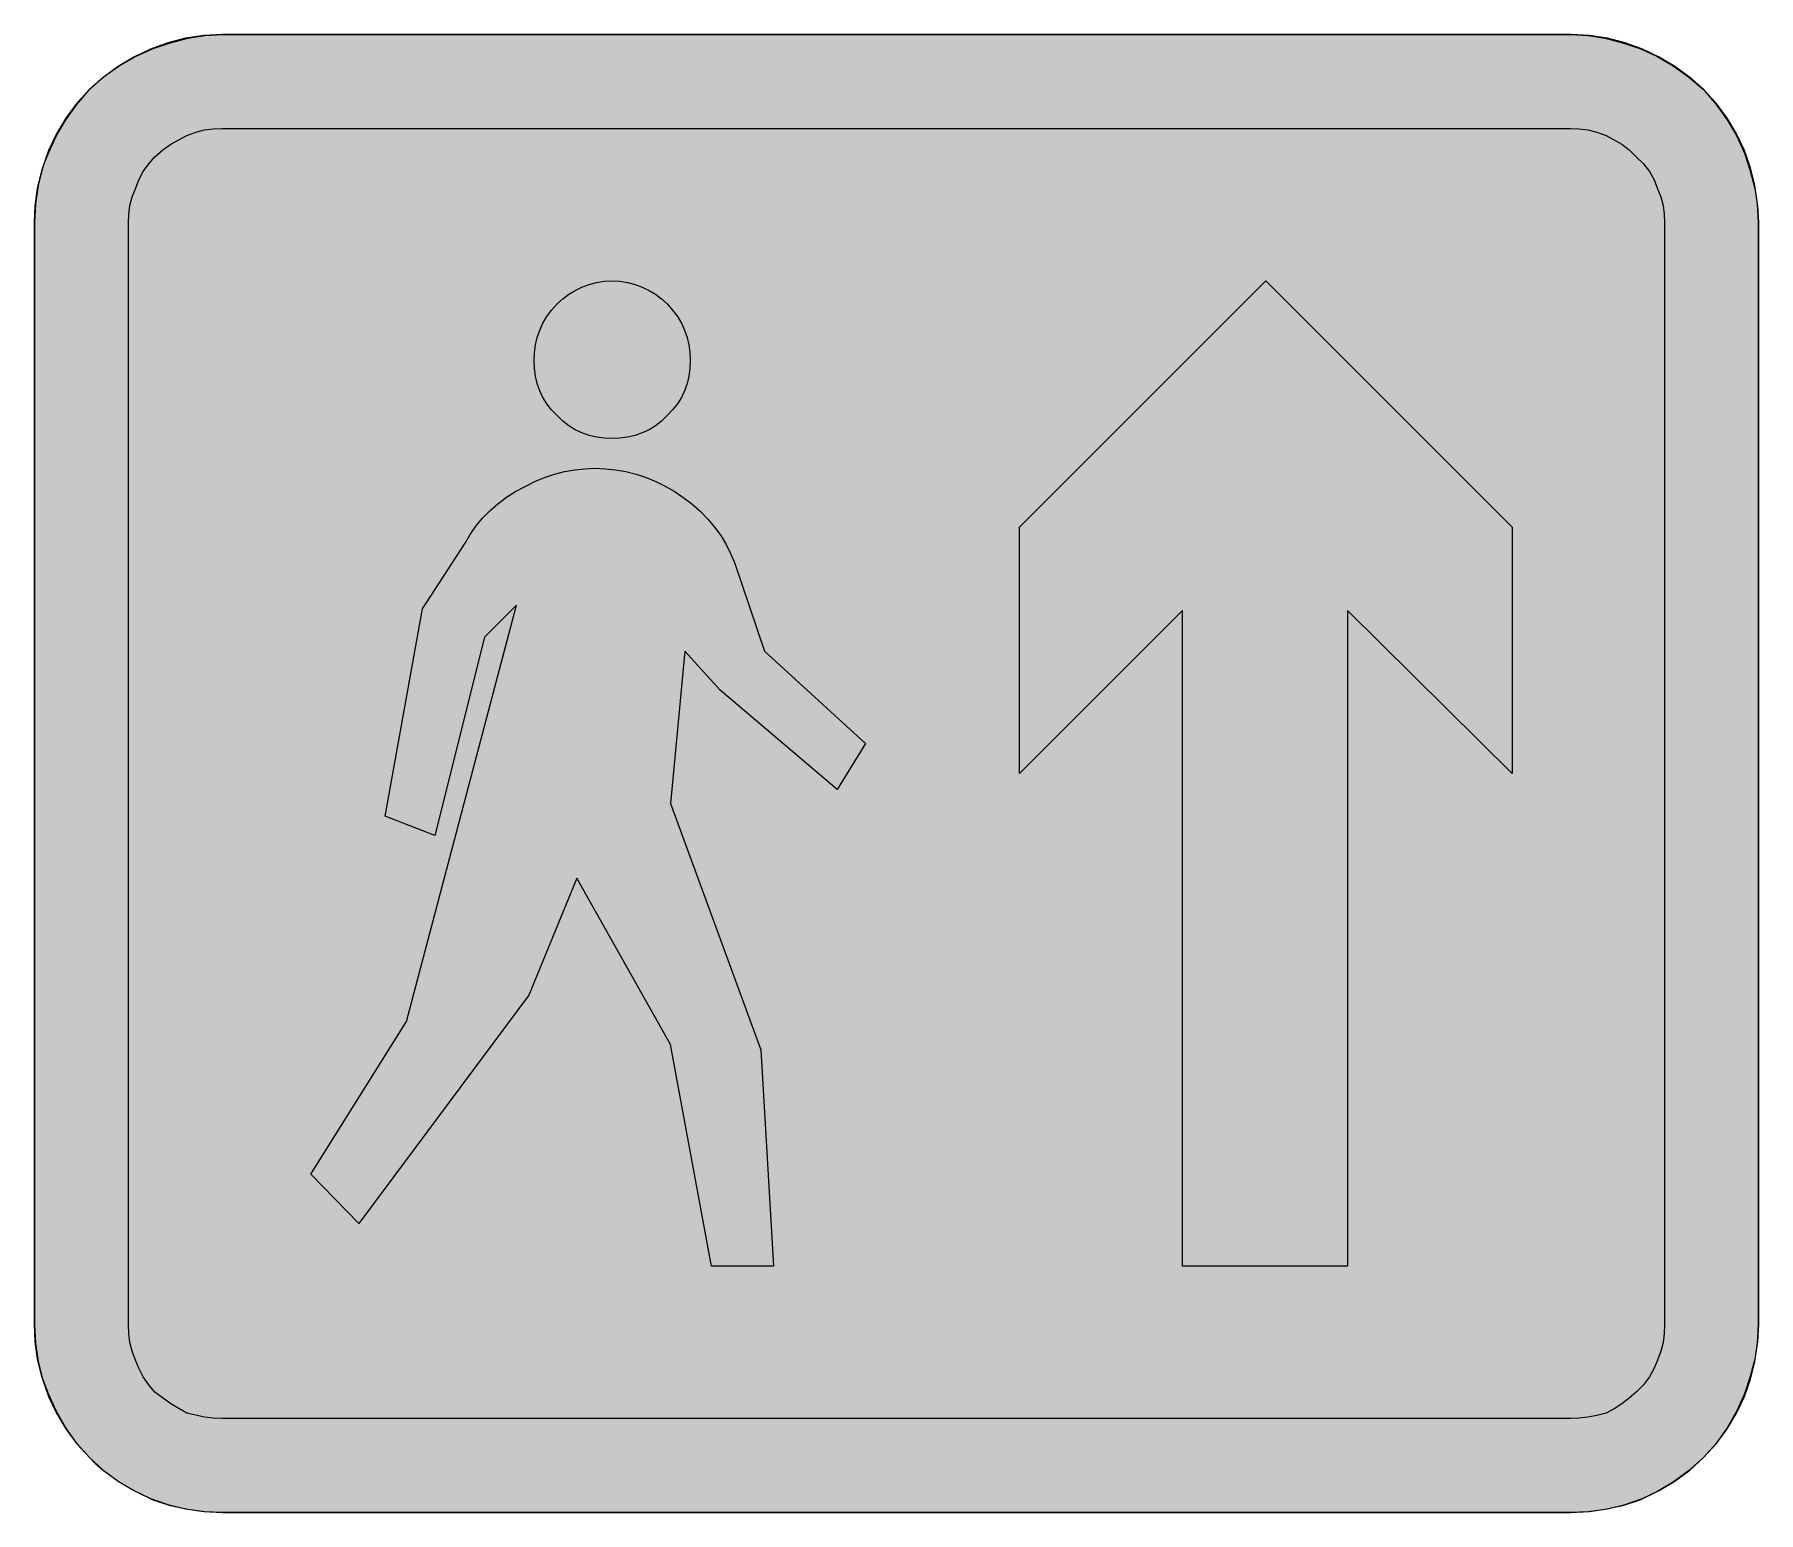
# Model space of a CAD drawing. Header units: metres. Extents: x 139 to 431, y 12 to 262.
import ezdxf

# ---------------------------------------------------------------- set-up
doc = ezdxf.new("R2010")
doc.units = ezdxf.units.M
for name, color, linetype, true_color in [('FILL_BLUE_0000FF', 7, 'Continuous', 0x0000ff), ('FILL_WHITE_FFFFFF', 7, 'Continuous', 0xffffff), ('STROKE_BLUE_0000FF', 7, 'Continuous', 0x0000ff)]:
    doc.layers.add(name, color=color, linetype=linetype, true_color=true_color)

msp = doc.modelspace()

# ---------------------------------------------------------------- hatches: boundary and pattern name
at = {"layer": 'FILL_BLUE_0000FF', "true_color": 0x0000ff}
h = msp.add_hatch(color=7, dxfattribs=at)
h.dxf.hatch_style = 1
h.paths.add_polyline_path([(400.25, 246.06), (401.74, 245.86), (403.28, 245.49), (404.85, 244.92), (407.51, 243.46), (408.77, 242.52), (409.95, 241.32), (411.19, 240.14), (412.2, 238.85), (412.99, 237.44), (413.55, 235.92), (414.12, 234.52), (414.49, 233.07), (414.69, 231.62), (414.75, 230.22), (414.75, 43.62), (414.69, 42.09), (414.49, 40.62), (414.12, 39.15), (413.55, 37.62), (412.99, 36.23), (412.2, 34.81), (411.19, 33.44), (409.95, 32.22), (408.77, 31.15), (407.51, 30.2), (406.2, 29.35), (404.85, 28.62), (403.28, 28.23), (401.74, 27.95), (400.25, 27.78), (398.85, 27.72), (170.55, 27.72), (169.02, 27.78), (167.55, 27.95), (164.55, 28.62), (161.85, 30.2), (159.15, 32.22), (158.09, 33.44), (157.16, 34.81), (156.41, 36.23), (155.85, 37.62), (155.28, 39.15), (154.91, 40.62), (154.71, 42.09), (154.65, 43.62), (154.65, 230.22), (154.71, 231.62), (154.91, 233.07), (155.28, 234.52), (155.85, 235.92), (156.41, 237.44), (157.16, 238.85), (158.09, 240.14), (159.15, 241.32), (160.5, 242.52), (161.85, 243.46), (164.55, 244.92), (166.08, 245.49), (167.55, 245.86), (169.02, 246.06), (170.55, 246.12), (398.85, 246.12), (400.25, 246.06)])
at = {"layer": 'FILL_WHITE_FFFFFF', "true_color": 0xffffff}
h = msp.add_hatch(color=7, dxfattribs=at)
h.dxf.hatch_style = 1
h.paths.add_polyline_path([(401.78, 261.86), (404.7, 261.38), (407.62, 260.63), (410.55, 259.62), (413.42, 258.33), (416.18, 256.73), (418.82, 254.85), (421.35, 252.72), (423.48, 250.19), (425.36, 247.55), (426.96, 244.79), (428.25, 241.92), (429.26, 238.95), (430.01, 235.96), (430.49, 233.02), (430.65, 230.22), (430.65, 43.62), (430.49, 40.7), (430.01, 37.77), (429.26, 34.85), (428.25, 31.92), (426.96, 29.01), (425.36, 26.18), (423.48, 23.52), (421.35, 21.12), (418.82, 18.86), (416.18, 16.96), (413.42, 15.34), (410.55, 13.92), (407.62, 12.96), (404.7, 12.31), (401.78, 11.94), (398.85, 11.82), (170.55, 11.82), (167.62, 11.94), (164.7, 12.31), (161.78, 12.96), (158.85, 13.92), (155.94, 15.34), (153.11, 16.96), (150.45, 18.86), (149.22, 19.94), (148.05, 21.12), (145.92, 23.52), (144.04, 26.18), (142.44, 29.01), (141.15, 31.92), (140.02, 34.85), (139.27, 37.77), (138.87, 40.7), (138.75, 43.62), (138.75, 230.22), (138.87, 233.02), (139.27, 235.96), (140.02, 238.95), (140.53, 240.45), (141.15, 241.92), (142.44, 244.79), (144.04, 247.55), (145.92, 250.19), (148.05, 252.72), (150.45, 254.85), (153.11, 256.73), (155.94, 258.33), (158.85, 259.62), (161.78, 260.63), (164.7, 261.38), (167.62, 261.86), (170.55, 262.02), (398.85, 262.02), (401.78, 261.86)])
h = msp.add_hatch(color=7, dxfattribs=at)
h.dxf.hatch_style = 1
h.paths.add_polyline_path([(249.69, 205.49), (249.52, 204.19), (249.23, 202.93), (248.81, 201.72), (248.27, 200.57), (247.6, 199.48), (246.79, 198.46), (245.85, 197.52), (244.91, 196.58), (243.89, 195.77), (242.8, 195.1), (241.65, 194.56), (240.44, 194.14), (239.18, 193.85), (237.88, 193.68), (236.55, 193.62), (235.22, 193.68), (233.92, 193.85), (232.66, 194.14), (231.45, 194.56), (230.3, 195.1), (229.21, 195.77), (228.19, 196.58), (227.25, 197.52), (226.31, 198.46), (225.5, 199.48), (224.83, 200.57), (224.29, 201.72), (223.87, 202.93), (223.58, 204.19), (223.41, 205.49), (223.35, 206.82), (223.41, 208.16), (223.58, 209.46), (223.87, 210.73), (224.29, 211.96), (224.83, 213.15), (225.5, 214.29), (226.31, 215.38), (227.25, 216.42), (228.19, 217.28), (229.21, 218.04), (230.3, 218.71), (231.45, 219.27), (232.66, 219.72), (233.92, 220.05), (235.22, 220.25), (236.55, 220.32), (237.88, 220.25), (239.18, 220.05), (240.44, 219.72), (241.65, 219.27), (242.8, 218.71), (243.89, 218.04), (244.91, 217.28), (245.85, 216.42), (246.79, 215.38), (247.6, 214.29), (248.27, 213.15), (248.81, 211.96), (249.23, 210.73), (249.52, 209.46), (249.69, 208.16), (249.75, 206.82), (249.69, 205.49)])
h = msp.add_hatch(color=7, dxfattribs=at)
h.dxf.hatch_style = 1
h.paths.add_polyline_path([(347.25, 220.32), (388.95, 178.62), (388.95, 136.92), (361.05, 164.52), (361.05, 53.52), (333.15, 53.52), (333.15, 164.52), (305.55, 136.92), (305.55, 178.62), (347.25, 220.32)])
h = msp.add_hatch(color=7, dxfattribs=at)
h.dxf.hatch_style = 1
h.paths.add_polyline_path([(246.45, 91.02), (230.55, 119.22), (222.45, 99.42), (193.65, 60.72), (185.55, 69.12), (201.75, 94.92), (220.35, 165.42), (214.95, 160.02), (206.55, 126.42), (198.15, 129.72), (204.45, 164.82), (211.65, 175.92), (212.51, 177.37), (213.5, 178.77), (214.61, 180.12), (215.85, 181.4), (217.2, 182.59), (218.65, 183.68), (220.21, 184.66), (221.85, 185.52), (223.45, 186.35), (225.1, 187.04), (226.78, 187.6), (228.49, 188.03), (230.21, 188.34), (231.93, 188.52), (233.65, 188.58), (235.35, 188.52), (237.14, 188.34), (238.89, 188.02), (240.61, 187.58), (242.29, 187.02), (243.93, 186.35), (245.52, 185.57), (247.06, 184.69), (248.55, 183.72), (250.07, 182.55), (251.47, 181.31), (252.75, 180), (253.91, 178.62), (254.95, 177.19), (255.85, 175.7), (256.62, 174.18), (257.25, 172.62), (262.35, 157.62), (279.45, 142.02), (274.65, 134.22), (254.85, 151.02), (248.85, 157.62), (246.45, 131.82), (261.75, 90.12), (263.85, 53.52), (253.35, 53.52), (246.45, 91.02)])

# ---------------------------------------------------------------- linework, layer by layer
at = {"layer": 'FILL_BLUE_0000FF', "lineweight": 0, "true_color": 0x0000ff}
msp.add_lwpolyline([(400.25, 246.06), (401.74, 245.86), (403.28, 245.49), (404.85, 244.92), (407.51, 243.46), (408.77, 242.52), (409.95, 241.32), (411.19, 240.14), (412.2, 238.85), (412.99, 237.44), (413.55, 235.92), (414.12, 234.52), (414.49, 233.07), (414.69, 231.62), (414.75, 230.22), (414.75, 43.62), (414.69, 42.09), (414.49, 40.62), (414.12, 39.15), (413.55, 37.62), (412.99, 36.23), (412.2, 34.81), (411.19, 33.44), (409.95, 32.22), (408.77, 31.15), (407.51, 30.2), (406.2, 29.35), (404.85, 28.62), (403.28, 28.23), (401.74, 27.95), (400.25, 27.78), (398.85, 27.72), (170.55, 27.72), (169.02, 27.78), (167.55, 27.95), (164.55, 28.62), (161.85, 30.2), (159.15, 32.22), (158.09, 33.44), (157.16, 34.81), (156.41, 36.23), (155.85, 37.62), (155.28, 39.15), (154.91, 40.62), (154.71, 42.09), (154.65, 43.62), (154.65, 230.22), (154.71, 231.62), (154.91, 233.07), (155.28, 234.52), (155.85, 235.92), (156.41, 237.44), (157.16, 238.85), (158.09, 240.14), (159.15, 241.32), (160.5, 242.52), (161.85, 243.46), (164.55, 244.92), (166.08, 245.49), (167.55, 245.86), (169.02, 246.06), (170.55, 246.12), (398.85, 246.12)], close=True, dxfattribs=at)
at = {"layer": 'FILL_WHITE_FFFFFF', "lineweight": 0, "true_color": 0xffffff}
for points in [[(401.78, 261.86), (404.7, 261.38), (407.62, 260.63), (410.55, 259.62), (413.42, 258.33), (416.18, 256.73), (418.82, 254.85), (421.35, 252.72), (423.48, 250.19), (425.36, 247.55), (426.96, 244.79), (428.25, 241.92), (429.26, 238.95), (430.01, 235.96), (430.49, 233.02), (430.65, 230.22), (430.65, 43.62), (430.49, 40.7), (430.01, 37.77), (429.26, 34.85), (428.25, 31.92), (426.96, 29.01), (425.36, 26.18), (423.48, 23.52), (421.35, 21.12), (418.82, 18.86), (416.18, 16.96), (413.42, 15.34), (410.55, 13.92), (407.62, 12.96), (404.7, 12.31), (401.78, 11.94), (398.85, 11.82), (170.55, 11.82), (167.62, 11.94), (164.7, 12.31), (161.78, 12.96), (158.85, 13.92), (155.94, 15.34), (153.11, 16.96), (150.45, 18.86), (149.22, 19.94), (148.05, 21.12), (145.92, 23.52), (144.04, 26.18), (142.44, 29.01), (141.15, 31.92), (140.02, 34.85), (139.27, 37.77), (138.87, 40.7), (138.75, 43.62), (138.75, 230.22), (138.87, 233.02), (139.27, 235.96), (140.02, 238.95), (140.53, 240.45), (141.15, 241.92), (142.44, 244.79), (144.04, 247.55), (145.92, 250.19), (148.05, 252.72), (150.45, 254.85), (153.11, 256.73), (155.94, 258.33), (158.85, 259.62), (161.78, 260.63), (164.7, 261.38), (167.62, 261.86), (170.55, 262.02), (398.85, 262.02)], [(249.69, 205.49), (249.52, 204.19), (249.23, 202.93), (248.81, 201.72), (248.27, 200.57), (247.6, 199.48), (246.79, 198.46), (245.85, 197.52), (244.91, 196.58), (243.89, 195.77), (242.8, 195.1), (241.65, 194.56), (240.44, 194.14), (239.18, 193.85), (237.88, 193.68), (236.55, 193.62), (235.22, 193.68), (233.92, 193.85), (232.66, 194.14), (231.45, 194.56), (230.3, 195.1), (229.21, 195.77), (228.19, 196.58), (227.25, 197.52), (226.31, 198.46), (225.5, 199.48), (224.83, 200.57), (224.29, 201.72), (223.87, 202.93), (223.58, 204.19), (223.41, 205.49), (223.35, 206.82), (223.41, 208.16), (223.58, 209.46), (223.87, 210.73), (224.29, 211.96), (224.83, 213.15), (225.5, 214.29), (226.31, 215.38), (227.25, 216.42), (228.19, 217.28), (229.21, 218.04), (230.3, 218.71), (231.45, 219.27), (232.66, 219.72), (233.92, 220.05), (235.22, 220.25), (236.55, 220.32), (237.88, 220.25), (239.18, 220.05), (240.44, 219.72), (241.65, 219.27), (242.8, 218.71), (243.89, 218.04), (244.91, 217.28), (245.85, 216.42), (246.79, 215.38), (247.6, 214.29), (248.27, 213.15), (248.81, 211.96), (249.23, 210.73), (249.52, 209.46), (249.69, 208.16), (249.75, 206.82)]]:
    msp.add_lwpolyline(points, close=True, dxfattribs=at)
at = {"layer": 'FILL_WHITE_FFFFFF', "lineweight": 0, "true_color": 0x0000ff}
for points in [[(347.25, 220.32), (388.95, 178.62), (388.95, 136.92), (361.05, 164.52), (361.05, 53.52), (333.15, 53.52), (333.15, 164.52), (305.55, 136.92), (305.55, 178.62)], [(246.45, 91.02), (230.55, 119.22), (222.45, 99.42), (193.65, 60.72), (185.55, 69.12), (201.75, 94.92), (220.35, 165.42), (214.95, 160.02), (206.55, 126.42), (198.15, 129.72), (204.45, 164.82), (211.65, 175.92), (212.51, 177.37), (213.5, 178.77), (214.61, 180.12), (215.85, 181.4), (217.2, 182.59), (218.65, 183.68), (220.21, 184.66), (221.85, 185.52), (223.45, 186.35), (225.1, 187.04), (226.78, 187.6), (228.49, 188.03), (230.21, 188.34), (231.93, 188.52), (233.65, 188.58), (235.35, 188.52), (237.14, 188.34), (238.89, 188.02), (240.61, 187.58), (242.29, 187.02), (243.93, 186.35), (245.52, 185.57), (247.06, 184.69), (248.55, 183.72), (250.07, 182.55), (251.47, 181.31), (252.75, 180), (253.91, 178.62), (254.95, 177.19), (255.85, 175.7), (256.62, 174.18), (257.25, 172.62), (262.35, 157.62), (279.45, 142.02), (274.65, 134.22), (254.85, 151.02), (248.85, 157.62), (246.45, 131.82), (261.75, 90.12), (263.85, 53.52), (253.35, 53.52)]]:
    msp.add_lwpolyline(points, close=True, dxfattribs=at)
at = {"layer": 'STROKE_BLUE_0000FF', "lineweight": 0, "true_color": 0x0000ff}
msp.add_lwpolyline([(430.65, 43.62), (430.65, 230.22), (430.5, 233.35), (430.04, 236.44), (429.29, 239.45), (428.25, 242.37), (426.93, 245.18), (425.33, 247.85), (423.47, 250.38), (421.35, 252.72), (419.01, 254.76), (416.48, 256.58), (413.81, 258.17), (411, 259.51), (408.08, 260.58), (405.07, 261.37), (401.98, 261.85), (398.85, 262.02), (170.55, 262.02), (167.42, 261.85), (164.33, 261.37), (161.32, 260.58), (158.4, 259.51), (155.59, 258.17), (152.92, 256.58), (150.39, 254.76), (148.05, 252.72), (145.93, 250.38), (144.07, 247.85), (142.47, 245.18), (141.15, 242.37), (140.11, 239.45), (139.36, 236.44), (138.9, 233.35), (138.75, 230.22), (138.75, 43.62), (138.9, 40.49), (139.36, 37.4), (140.11, 34.39), (141.15, 31.47), (142.47, 28.66), (144.07, 25.99), (145.93, 23.46), (148.05, 21.12), (150.39, 19), (152.92, 17.14), (155.59, 15.54), (158.4, 14.22), (161.32, 13.18), (164.33, 12.43), (167.42, 11.97), (170.55, 11.82), (398.85, 11.82), (401.98, 11.97), (405.07, 12.43), (408.08, 13.18), (411, 14.22), (413.81, 15.54), (416.48, 17.14), (419.01, 19), (421.35, 21.12), (423.47, 23.46), (425.33, 25.99), (426.93, 28.66), (428.25, 31.47), (429.29, 34.39), (430.04, 37.4), (430.5, 40.49), (430.65, 43.62)], dxfattribs=at)

doc.saveas('drawing.dxf')
